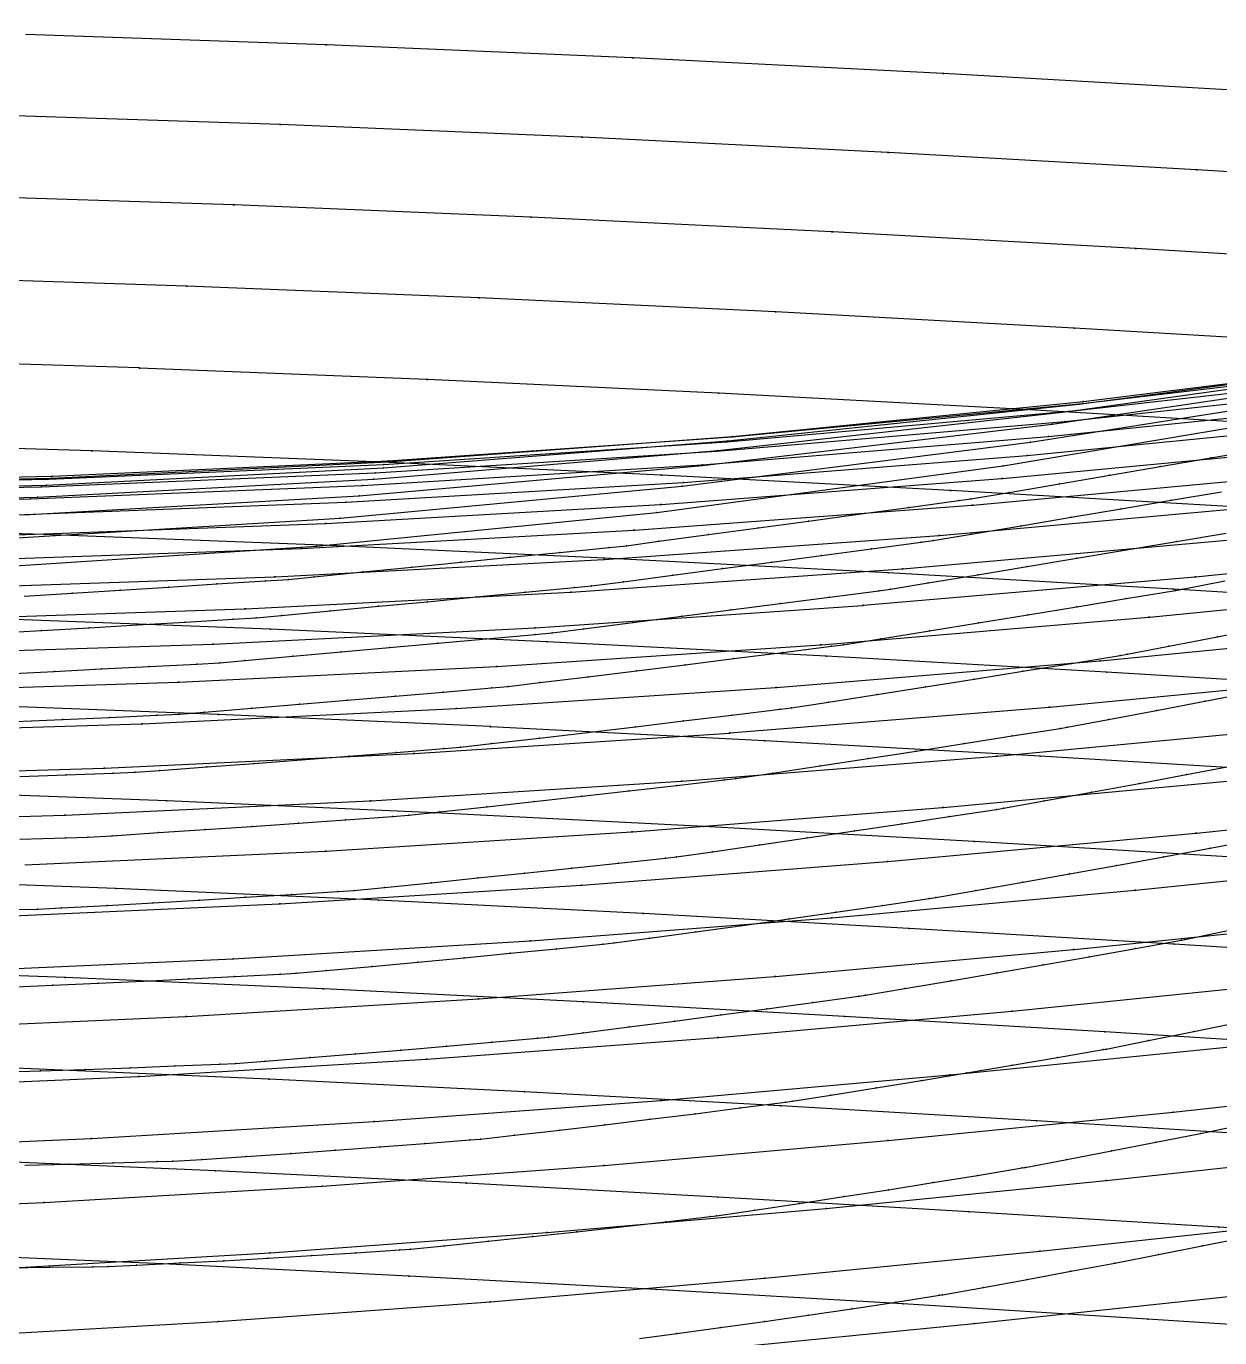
# Model space of a CAD drawing. Extents: x 0 to 4.67, y -4.5 to 1.66.
# Drawn here: x 1.544 to 2.1, y -1.027 to -0.417 of the extents above; entities that cross this region are included whole.
import ezdxf

# ---------------------------------------------------------------- set-up
doc = ezdxf.new("R2010")
doc.units = 0
doc.layers.get('0').update_dxf_attribs({"linetype": 'CONTINUOUS'})

msp = doc.modelspace()

# ---------------------------------------------------------------- linework, layer by layer
at = {"color": 4}
for points in [[(1.52468, -0.66888), (1.67939, -0.65883), (1.83768, -0.64306), (1.99889, -0.62143), (2.16223, -0.59395), (2.32685, -0.56151), (2.49205, -0.52493), (2.65694, -0.48499), (2.82082, -0.44279), (2.98285, -0.39959), (3.14228, -0.35702)], [(1.53486, -0.65517), (1.69038, -0.6457), (1.8495, -0.63082), (2.01154, -0.61043), (2.17573, -0.58452), (2.3412, -0.55393), (2.50726, -0.51944), (2.673, -0.48179), (2.83774, -0.442), (3.00061, -0.40126), (3.16087, -0.36112)], [(1.54313, -0.64425), (1.69924, -0.63531), (1.85898, -0.62127), (2.02165, -0.60203), (2.18647, -0.57758), (2.35258, -0.54872), (2.51929, -0.51617), (2.68567, -0.48064), (2.85105, -0.44309), (3.01454, -0.40466), (3.17542, -0.36678)], [(1.39739, -0.6397), (1.54944, -0.636), (1.70595, -0.62756), (1.86609, -0.6143), (2.02917, -0.59613), (2.19442, -0.57304), (2.36095, -0.54578), (2.52808, -0.51504), (2.69488, -0.48148), (2.86068, -0.44602), (3.02459, -0.40972), (3.18588, -0.37394)], [(1.40152, -0.63382), (1.55375, -0.63032), (1.71045, -0.62234), (1.87078, -0.6098), (2.03406, -0.59262), (2.1995, -0.5708), (2.36623, -0.54503), (2.53355, -0.51596), (2.70056, -0.48424), (2.86655, -0.45071), (3.03065, -0.4164), (3.19214, -0.38258)], [(1.40379, -0.63041), (1.55599, -0.62711), (1.71266, -0.61955), (1.87296, -0.60769), (2.0362, -0.59143), (2.20161, -0.57078), (2.3683, -0.54639), (2.53559, -0.51889), (2.70256, -0.48887), (2.86852, -0.45714), (3.03259, -0.42466), (3.19404, -0.39266)], [(1.40433, -0.62938), (1.5563, -0.62624), (1.71273, -0.61909), (1.87279, -0.60785), (2.03579, -0.59244), (2.20094, -0.57287), (2.36739, -0.54977), (2.53443, -0.52371), (2.70115, -0.49527), (2.86686, -0.46521), (3.03068, -0.43444), (3.19189, -0.40412)], [(1.40317, -0.63059), (1.55472, -0.62762), (1.71072, -0.62083), (1.87033, -0.61017), (2.03288, -0.59556), (2.19758, -0.57699), (2.36356, -0.55507), (2.53014, -0.53036), (2.69639, -0.50338), (2.86164, -0.47486), (3.02501, -0.44567), (3.18577, -0.41691)], [(3.11106, -0.51926), (2.97672, -0.50853), (2.97659, -0.50853), (2.83859, -0.49773), (2.83845, -0.49772), (2.69748, -0.48697), (2.69734, -0.48696), (2.55408, -0.4764), (2.5539, -0.47639), (2.40903, -0.46614), (2.40886, -0.46613), (2.2631, -0.45635), (2.26288, -0.45633), (2.11689, -0.44717), (2.11666, -0.44715), (1.97119, -0.4388), (1.97093, -0.43879), (1.82663, -0.43147), (1.82636, -0.43146), (1.68395, -0.42534), (1.68369, -0.42533), (1.54385, -0.42059)], [(1.40037, -0.63396), (1.55132, -0.63113), (1.70669, -0.62469), (1.86566, -0.61456), (2.02756, -0.60068), (2.19159, -0.58305), (2.35691, -0.56223), (2.52282, -0.53875), (2.68841, -0.51313), (2.853, -0.48604), (3.01571, -0.45832), (3.17583, -0.431)], [(1.39601, -0.63938), (1.54617, -0.63669), (1.70073, -0.63056), (1.85888, -0.62093), (2.01993, -0.60773), (2.18311, -0.59096), (2.34757, -0.57116), (2.51262, -0.54883), (2.67734, -0.52445), (2.84107, -0.49869), (3.00294, -0.47233), (3.16222, -0.44634)], [(3.19637, -0.56346), (3.06825, -0.55328), (3.06816, -0.55327), (2.93585, -0.54288), (2.93572, -0.54287), (2.79981, -0.53241), (2.79968, -0.5324), (2.66083, -0.522), (2.6607, -0.52199), (2.5196, -0.51177), (2.51943, -0.51176), (2.37674, -0.50185), (2.37657, -0.50184), (2.23302, -0.49239), (2.2328, -0.49238), (2.08901, -0.48352), (2.08879, -0.48351), (1.94552, -0.47546), (1.94527, -0.47544), (1.80314, -0.46839), (1.80288, -0.46838), (1.66262, -0.46249), (1.66236, -0.46248), (1.52464, -0.45793)], [(1.53937, -0.64419), (1.69295, -0.63835), (1.85009, -0.62918), (2.01012, -0.61661), (2.17226, -0.60064), (2.33568, -0.58178), (2.49967, -0.56051), (2.66335, -0.5373), (2.82604, -0.51277), (2.98688, -0.48766), (3.14515, -0.46291)], [(1.53122, -0.65377), (1.68346, -0.6482), (1.68365, -0.64819), (1.83943, -0.63941), (1.83967, -0.63939), (1.99826, -0.62735), (1.9985, -0.62733), (2.1592, -0.61203), (2.15945, -0.612), (2.32139, -0.59392), (2.32168, -0.59388), (2.48417, -0.57348), (2.48446, -0.57344), (2.64663, -0.55116), (2.64697, -0.55111), (2.8081, -0.52758), (2.80844, -0.52753), (2.96774, -0.50347), (2.96813, -0.50341), (3.12483, -0.47974)], [(3.15084, -0.59768), (3.02472, -0.5878), (3.02463, -0.58779), (2.89438, -0.57771), (2.89425, -0.5777), (2.76045, -0.56755), (2.76032, -0.56754), (2.62364, -0.55746), (2.62351, -0.55745), (2.4846, -0.54755), (2.48443, -0.54754), (2.34397, -0.53795), (2.3438, -0.53794), (2.20248, -0.5288), (2.20226, -0.52878), (2.06072, -0.52022), (2.0605, -0.52021), (1.91946, -0.51243), (1.9192, -0.51241), (1.77929, -0.50561), (1.77904, -0.5056), (1.64096, -0.49993), (1.6407, -0.49991), (1.50512, -0.49554)], [(1.51035, -0.67822), (1.65987, -0.67312), (1.66006, -0.67311), (1.81304, -0.66498), (1.81328, -0.66496), (1.96904, -0.65377), (1.96927, -0.65375), (2.12709, -0.63953), (2.12733, -0.63951), (2.28638, -0.62264), (2.28667, -0.62261), (2.44624, -0.60352), (2.44653, -0.60349), (2.60579, -0.58263), (2.60613, -0.58258), (2.76438, -0.56058), (2.76471, -0.56053), (2.92116, -0.53811), (2.92154, -0.53805), (3.07544, -0.51609), (3.07582, -0.51604), (3.22646, -0.49544)], [(1.52144, -0.66516), (1.67239, -0.65983), (1.67258, -0.65982), (1.82703, -0.65138), (1.82727, -0.65136), (1.98451, -0.63976), (1.98475, -0.63974), (2.14408, -0.625), (2.14433, -0.62497), (2.3049, -0.60752), (2.30519, -0.60748), (2.46629, -0.58775), (2.46658, -0.58771), (2.62737, -0.56617), (2.62771, -0.56612), (2.78747, -0.54337), (2.78781, -0.54332), (2.94576, -0.52011), (2.94614, -0.52005), (3.10151, -0.49726)], [(1.49808, -0.69288), (1.64604, -0.68798), (1.64623, -0.68797), (1.79762, -0.68013), (1.79786, -0.68012), (1.95199, -0.66932), (1.95223, -0.6693), (2.1084, -0.65557), (2.10864, -0.65554), (2.26604, -0.63924), (2.26632, -0.6392), (2.42423, -0.62072), (2.42452, -0.62069), (2.58213, -0.60049), (2.58246, -0.60045), (2.73906, -0.57914), (2.73939, -0.5791), (2.89421, -0.55742), (2.89459, -0.55737), (3.04688, -0.53619), (3.04726, -0.53613), (3.19634, -0.51631)], [(3.10484, -0.63243), (2.98073, -0.62283), (2.98065, -0.62282), (2.85247, -0.61303), (2.85235, -0.61302), (2.72068, -0.60318), (2.72056, -0.60317), (2.58606, -0.59338), (2.58593, -0.59337), (2.44924, -0.58377), (2.44907, -0.58376), (2.31085, -0.57447), (2.31068, -0.57445), (2.17162, -0.5656), (2.17141, -0.56559), (2.03212, -0.5573), (2.03191, -0.55729), (1.89311, -0.54975), (1.89287, -0.54974), (1.75519, -0.54316), (1.75493, -0.54315), (1.61906, -0.53768), (1.61881, -0.53767), (1.48539, -0.53345)], [(1.48475, -0.70905), (1.63105, -0.70435), (1.63124, -0.70434), (1.78092, -0.69678), (1.78116, -0.69676), (1.93355, -0.68633), (1.93378, -0.68631), (2.0882, -0.67304), (2.08844, -0.67302), (2.24406, -0.65724), (2.24434, -0.65721), (2.40048, -0.6393), (2.40075, -0.63927), (2.55659, -0.61969), (2.55692, -0.61965), (2.71176, -0.59901), (2.71208, -0.59897), (2.86516, -0.578), (2.86553, -0.57795), (3.01611, -0.55749), (3.01649, -0.55744), (3.16388, -0.53834)], [(1.4705, -0.72669), (1.61503, -0.72216), (1.61522, -0.72215), (1.7631, -0.71485), (1.76333, -0.71484), (1.91389, -0.70475), (1.91412, -0.70473), (2.06667, -0.6919), (2.06691, -0.69187), (2.22065, -0.67659), (2.22093, -0.67656), (2.37518, -0.6592), (2.37546, -0.65917), (2.52941, -0.64018), (2.52973, -0.64014), (2.68271, -0.62013), (2.68303, -0.62009), (2.83426, -0.59979), (2.83463, -0.59974), (2.98339, -0.57997), (2.98376, -0.57992), (3.12938, -0.56149)], [(2.14035, -0.60286), (2.00333, -0.59483), (2.00312, -0.59482), (1.8666, -0.58752), (1.86635, -0.58751), (1.73092, -0.58115), (1.73067, -0.58114), (1.59701, -0.57585), (1.59676, -0.57583), (1.46552, -0.57177)], [(1.45544, -0.74579), (1.59812, -0.74143), (1.59831, -0.74142), (1.7443, -0.73435), (1.74452, -0.73434), (1.89316, -0.72457), (1.89339, -0.72456), (2.04399, -0.71213), (2.04422, -0.71211), (2.196, -0.69729), (2.19627, -0.69726), (2.34855, -0.68042), (2.34882, -0.68039), (2.50081, -0.66196), (2.50113, -0.66192), (2.65215, -0.6425), (2.65247, -0.64246), (2.80176, -0.62279), (2.80212, -0.62274), (2.94899, -0.60361), (2.94935, -0.60356), (3.09311, -0.58576)], [(1.4397, -0.7663), (1.58046, -0.76209), (1.58064, -0.76208), (1.72467, -0.75525), (1.72489, -0.75523), (1.87153, -0.74576), (1.87175, -0.74575), (2.02033, -0.7337), (2.02056, -0.73368), (2.17029, -0.7193), (2.17056, -0.71928), (2.32079, -0.70291), (2.32106, -0.70288), (2.471, -0.68498), (2.47132, -0.68494), (2.6203, -0.66609), (2.62062, -0.66605), (2.7679, -0.64696), (2.76826, -0.64691), (2.91315, -0.62838), (2.91351, -0.62833), (3.05533, -0.61112), (3.05569, -0.61108), (3.1937, -0.59585)], [(2.10919, -0.64063), (1.97445, -0.63284), (1.97425, -0.63283), (1.83999, -0.62576), (1.83975, -0.62574), (1.70657, -0.61958), (1.70632, -0.61957), (1.57489, -0.61445), (1.57465, -0.61444), (1.44559, -0.61052)], [(1.54336, -0.68205), (1.56564, -0.68064), (1.58801, -0.67923), (1.61045, -0.6778), (1.63296, -0.67637), (1.65556, -0.67493), (1.66633, -0.67425), (1.67822, -0.67306), (1.70095, -0.6708), (1.72375, -0.66853), (1.74661, -0.66625), (1.76953, -0.66396), (1.79252, -0.66166), (1.81556, -0.65936), (1.8236, -0.65855), (1.83865, -0.65651), (1.8618, -0.65337), (1.88499, -0.65022), (1.90823, -0.64707), (1.93151, -0.6439), (1.95484, -0.64073), (1.9782, -0.63755), (1.98376, -0.63679), (2.0016, -0.63373), (2.02504, -0.62972), (2.0485, -0.6257), (2.072, -0.62167), (2.09552, -0.61763), (2.11906, -0.61359)], [(1.42339, -0.78809), (1.56217, -0.78402), (1.56235, -0.78401), (1.70435, -0.77739), (1.70457, -0.77738), (1.84914, -0.76819), (1.84936, -0.76818), (1.99585, -0.75649), (1.99608, -0.75647), (2.1437, -0.74251), (2.14397, -0.74248), (2.29209, -0.72658), (2.29235, -0.72655), (2.44019, -0.70915), (2.4405, -0.70911), (2.58738, -0.69079), (2.58769, -0.69075), (2.73291, -0.67222), (2.73326, -0.67217), (2.87611, -0.6542), (2.87647, -0.65416), (3.01629, -0.6375), (3.01665, -0.63746), (3.15272, -0.62274)], [(1.52926, -0.69926), (1.55136, -0.698), (1.57355, -0.69672), (1.59582, -0.69543), (1.61816, -0.69413), (1.64058, -0.69281), (1.65126, -0.69219), (1.66306, -0.69107), (1.68562, -0.68893), (1.70824, -0.68678), (1.73093, -0.68462), (1.75367, -0.68244), (1.77648, -0.68026), (1.79934, -0.67806), (1.80732, -0.67729), (1.82225, -0.67532), (1.84522, -0.67228), (1.86823, -0.66923), (1.8913, -0.66617), (1.9144, -0.6631), (1.93754, -0.66001), (1.96073, -0.65691), (1.96624, -0.65618), (1.98395, -0.65319), (2.0072, -0.64926), (2.03048, -0.64531), (2.05379, -0.64136), (2.07713, -0.63739), (2.10049, -0.63341)], [(2.21046, -0.68691), (2.07808, -0.6788), (2.07802, -0.6788), (1.94542, -0.67122), (1.94536, -0.67122), (1.81323, -0.66434), (1.81314, -0.66434), (1.68207, -0.65835), (1.68197, -0.65834), (1.55262, -0.65338), (1.55253, -0.65337), (1.42547, -0.64957)], [(1.53529, -0.71821), (1.55728, -0.71709), (1.57934, -0.71596), (1.60148, -0.71481), (1.6237, -0.71364), (1.63429, -0.71308), (1.64598, -0.71204), (1.66834, -0.71005), (1.69075, -0.70804), (1.71324, -0.70601), (1.73578, -0.70397), (1.75838, -0.70191), (1.78103, -0.69984), (1.78894, -0.69911), (1.80374, -0.69722), (1.8265, -0.69431), (1.84931, -0.69138), (1.87216, -0.68844), (1.89506, -0.68547), (1.91799, -0.68249), (1.94097, -0.6795), (1.94643, -0.67878), (1.96398, -0.67588), (1.98702, -0.67205), (2.01009, -0.6682), (2.03319, -0.66434), (2.05632, -0.66046), (2.07947, -0.65657), (2.10264, -0.65266)], [(1.54355, -0.80716), (1.68347, -0.80074), (1.68369, -0.80073), (1.82615, -0.79181), (1.82636, -0.7918), (1.97071, -0.78045), (1.97093, -0.78043), (2.1164, -0.76687), (2.11666, -0.76684), (2.26262, -0.75138), (2.26288, -0.75135), (2.40855, -0.73442), (2.40886, -0.73438), (2.5536, -0.71657), (2.5539, -0.71653), (2.697, -0.69852), (2.69734, -0.69848), (2.8381, -0.68105), (2.83845, -0.681), (2.97624, -0.66487), (2.97659, -0.66482), (3.11067, -0.65058)], [(1.52434, -0.83149), (1.66215, -0.82525), (1.66236, -0.82524), (1.80267, -0.81658), (1.80288, -0.81657), (1.94505, -0.80555), (1.94527, -0.80553), (2.08854, -0.79234), (2.08879, -0.79231), (2.23254, -0.77727), (2.2328, -0.77724), (2.37627, -0.76077), (2.37657, -0.76073), (2.51912, -0.7434), (2.51943, -0.74336), (2.66036, -0.72586), (2.6607, -0.72581), (2.79933, -0.70889), (2.79968, -0.70884), (2.93538, -0.69319), (2.93572, -0.69315), (3.06778, -0.67936), (3.06816, -0.67932), (3.19598, -0.6677)], [(1.53928, -0.74043), (1.56112, -0.73947), (1.58303, -0.73849), (1.60502, -0.73749), (1.6155, -0.73701), (1.62708, -0.73606), (1.6492, -0.73424), (1.67139, -0.73239), (1.69364, -0.73052), (1.71595, -0.72863), (1.73832, -0.72672), (1.76074, -0.72479), (1.76857, -0.72411), (1.78322, -0.72232), (1.80575, -0.71956), (1.82832, -0.71677), (1.85094, -0.71396), (1.8736, -0.71113), (1.8963, -0.70828), (1.91904, -0.7054), (1.92445, -0.70472), (1.94182, -0.70191), (1.96462, -0.6982), (1.98746, -0.69448), (2.01033, -0.69073), (2.03322, -0.68696), (2.05613, -0.68317), (2.07906, -0.67937), (2.0824, -0.67881), (2.10201, -0.67496)], [(2.17713, -0.72528), (2.04701, -0.71737), (2.04696, -0.71737), (1.91663, -0.70998), (1.91658, -0.70998), (1.78671, -0.70328), (1.78663, -0.70327), (1.6578, -0.69744), (1.65771, -0.69744), (1.53058, -0.6926)], [(1.50483, -0.857), (1.64049, -0.85094), (1.6407, -0.85093), (1.77882, -0.84251), (1.77904, -0.8425), (1.91899, -0.83178), (1.9192, -0.83176), (2.06025, -0.81893), (2.0605, -0.81891), (2.20201, -0.80426), (2.20226, -0.80423), (2.3435, -0.78819), (2.3438, -0.78815), (2.48414, -0.77128), (2.48443, -0.77124), (2.62317, -0.75421), (2.62351, -0.75417), (2.75998, -0.73772), (2.76032, -0.73767), (2.89391, -0.72248), (2.89425, -0.72245), (3.02425, -0.70907), (3.02463, -0.70904), (3.15046, -0.69778)], [(1.54125, -0.76605), (1.56292, -0.76526), (1.58465, -0.76445), (1.59501, -0.76405), (1.60646, -0.76321), (1.62833, -0.76158), (1.65026, -0.75992), (1.67226, -0.75823), (1.69432, -0.75651), (1.71643, -0.75477), (1.7386, -0.75301), (1.74634, -0.75238), (1.76082, -0.75071), (1.78309, -0.74811), (1.8054, -0.74549), (1.82777, -0.74284), (1.85017, -0.74016), (1.87261, -0.73746), (1.89509, -0.73473), (1.90044, -0.73408), (1.91761, -0.73138), (1.94015, -0.72783), (1.96273, -0.72424), (1.98533, -0.72063), (2.00796, -0.717), (2.03062, -0.71334), (2.05329, -0.70965), (2.05658, -0.70911), (2.07598, -0.70537), (2.09868, -0.70098), (2.1214, -0.69656)], [(1.4851, -0.88365), (1.6186, -0.87776), (1.61881, -0.87775), (1.75473, -0.86955), (1.75493, -0.86954), (1.89265, -0.85911), (1.89287, -0.8591), (2.03166, -0.8466), (2.03191, -0.84658), (2.17116, -0.8323), (2.17141, -0.83228), (2.31039, -0.81664), (2.31068, -0.81661), (2.44878, -0.80017), (2.44907, -0.80013), (2.5856, -0.78355), (2.58593, -0.78351), (2.72022, -0.76751), (2.72056, -0.76747), (2.85201, -0.75271), (2.85235, -0.75267), (2.98027, -0.73969), (2.98065, -0.73966), (3.10447, -0.72874)], [(2.14398, -0.76426), (2.01613, -0.75655), (2.01607, -0.75655), (1.88801, -0.74934), (1.88796, -0.74934), (1.76035, -0.74281), (1.76026, -0.7428), (1.63368, -0.73711), (1.63358, -0.73711), (1.50866, -0.7324)], [(1.54126, -0.79519), (1.56272, -0.79458), (1.57295, -0.79428), (1.58425, -0.79356), (1.60585, -0.79214), (1.62751, -0.79069), (1.64923, -0.78921), (1.67101, -0.78769), (1.69285, -0.78614), (1.71474, -0.78456), (1.72238, -0.784), (1.73668, -0.78246), (1.75867, -0.78006), (1.7807, -0.77763), (1.80278, -0.77516), (1.8249, -0.77266), (1.84707, -0.77013), (1.86926, -0.76756), (1.87454, -0.76695), (1.8915, -0.76439), (1.91376, -0.76101), (1.93605, -0.75759), (1.95837, -0.75414), (1.98072, -0.75066), (2.00309, -0.74715), (2.02547, -0.7436), (2.02873, -0.74309), (2.04788, -0.73948), (2.0703, -0.73523), (2.09273, -0.73095), (2.11517, -0.72664)], [(1.53936, -0.82795), (1.54946, -0.82776), (1.5606, -0.82716), (1.5819, -0.82599), (1.60327, -0.82477), (1.62469, -0.82352), (1.64618, -0.82223), (1.66771, -0.8209), (1.6893, -0.81953), (1.69684, -0.81904), (1.71094, -0.81764), (1.73263, -0.81546), (1.75437, -0.81325), (1.77615, -0.81099), (1.79797, -0.80869), (1.81983, -0.80635), (1.84172, -0.80398), (1.84693, -0.8034), (1.86365, -0.80101), (1.88561, -0.79782), (1.9076, -0.7946), (1.92962, -0.79134), (1.95166, -0.78804), (1.97372, -0.7847), (1.9958, -0.78132), (1.99901, -0.78082), (2.0179, -0.77737), (2.04001, -0.7733), (2.06213, -0.76919), (2.08427, -0.76504), (2.10641, -0.76085)], [(2.11108, -0.80386), (1.98547, -0.79633), (1.98542, -0.79633), (1.8596, -0.7893), (1.85955, -0.7893), (1.73418, -0.78292), (1.7341, -0.78292), (1.60973, -0.77737), (1.60964, -0.77737), (1.48691, -0.77278)], [(1.53565, -0.86407), (1.55664, -0.86317), (1.57769, -0.86221), (1.5988, -0.86122), (1.61997, -0.86018), (1.64119, -0.85909), (1.66246, -0.85795), (1.66989, -0.85754), (1.68379, -0.85631), (1.70516, -0.85438), (1.72657, -0.8524), (1.74803, -0.85038), (1.76953, -0.84831), (1.79107, -0.8462), (1.81264, -0.84403), (1.81778, -0.84351), (1.83425, -0.84129), (1.85589, -0.83833), (1.87755, -0.83533), (1.89924, -0.83228), (1.92096, -0.82919), (1.9427, -0.82605), (1.96446, -0.82286), (1.96762, -0.82239), (1.98623, -0.81912), (2.00802, -0.81524), (2.02982, -0.81133), (2.05163, -0.80736), (2.07344, -0.80336), (2.09527, -0.79931), (2.11709, -0.79522)], [(2.20113, -0.85179), (2.07852, -0.84405), (2.07848, -0.84405), (1.95509, -0.8367), (1.95504, -0.8367), (1.83145, -0.82984), (1.8314, -0.82983), (1.70825, -0.82361), (1.70817, -0.82361), (1.58601, -0.8182), (1.58592, -0.8182), (1.46536, -0.81372)], [(1.53022, -0.90371), (1.55095, -0.90305), (1.57172, -0.90233), (1.59256, -0.90156), (1.61345, -0.90074), (1.63439, -0.89987), (1.6417, -0.89954), (1.65538, -0.8985), (1.67641, -0.89685), (1.69749, -0.89514), (1.71862, -0.89338), (1.73978, -0.89156), (1.76098, -0.8897), (1.78221, -0.88777), (1.78727, -0.8873), (1.80348, -0.88528), (1.82478, -0.88258), (1.84611, -0.87983), (1.86746, -0.87702), (1.88884, -0.87416), (1.91023, -0.87124), (1.93165, -0.86828), (1.93476, -0.86784), (1.95308, -0.86477), (1.97453, -0.86112), (1.99599, -0.85743), (2.01745, -0.85368), (2.03893, -0.84988), (2.06041, -0.84603), (2.08189, -0.84213), (2.08341, -0.84185), (2.10337, -0.83773)], [(2.16666, -0.8924), (2.04625, -0.88484), (2.0462, -0.88484), (1.92502, -0.87766), (1.92497, -0.87766), (1.80359, -0.87096), (1.80354, -0.87096), (1.68259, -0.86489), (1.68251, -0.86488), (1.56253, -0.85961), (1.56245, -0.8596), (1.44404, -0.85524)], [(1.46524, -0.91134), (1.59656, -0.90561), (1.59676, -0.9056), (1.73046, -0.89762), (1.73067, -0.89761), (1.86614, -0.88746), (1.86635, -0.88744), (2.00288, -0.87527), (2.00312, -0.87524), (2.1401, -0.86133)], [(1.54364, -0.94688), (1.56413, -0.94641), (1.58467, -0.94588), (1.60526, -0.94529), (1.61245, -0.94507), (1.62591, -0.94423), (1.64659, -0.94288), (1.66732, -0.94147), (1.6881, -0.94), (1.70891, -0.93847), (1.72976, -0.93687), (1.75064, -0.93522), (1.75561, -0.93481), (1.77155, -0.93301), (1.7925, -0.9306), (1.81347, -0.92812), (1.83447, -0.92558), (1.85549, -0.92298), (1.87654, -0.92032), (1.8976, -0.9176), (1.90066, -0.91719), (1.91868, -0.91435), (1.93977, -0.91096), (1.96087, -0.90752), (1.98198, -0.90401), (2.0031, -0.90045), (2.02422, -0.89682), (2.04535, -0.89314), (2.04684, -0.89287), (2.06648, -0.88897), (2.0876, -0.88471), (2.10872, -0.8804)], [(1.44531, -0.94004), (1.57445, -0.93446), (1.57465, -0.93445), (1.70612, -0.92668), (1.70632, -0.92667), (1.83954, -0.91678), (1.83975, -0.91677), (1.974, -0.9049), (1.97425, -0.90488), (2.10895, -0.89131)], [(2.13266, -0.93374), (2.01441, -0.92636), (2.01436, -0.92636), (1.89536, -0.91935), (1.89531, -0.91935), (1.77611, -0.9128), (1.77606, -0.9128), (1.65729, -0.90687), (1.65721, -0.90687), (1.53938, -0.90172)], [(1.42538, -0.96971), (1.55248, -0.96427), (1.55253, -0.96427), (1.68192, -0.95669), (1.68197, -0.95669), (1.81309, -0.94704), (1.81314, -0.94704), (1.94527, -0.93546), (1.94536, -0.93545), (2.07793, -0.92221), (2.07802, -0.9222), (2.21037, -0.90768)], [(1.53487, -0.99471), (1.55505, -0.9945), (1.57529, -0.99423), (1.58235, -0.99411), (1.59557, -0.99349), (1.6159, -0.99248), (1.63627, -0.9914), (1.65668, -0.99025), (1.67713, -0.98902), (1.69762, -0.98773), (1.71814, -0.98637), (1.72302, -0.98603), (1.73869, -0.98448), (1.75927, -0.98238), (1.77988, -0.98021), (1.80051, -0.97797), (1.82117, -0.97566), (1.84184, -0.97327), (1.86254, -0.97082), (1.86555, -0.97046), (1.88325, -0.96787), (1.90397, -0.96477), (1.92471, -0.9616), (1.94546, -0.95837), (1.96621, -0.95506), (1.98696, -0.95169), (2.00772, -0.94825), (2.00919, -0.948), (2.02848, -0.94435), (2.04924, -0.94034), (2.06999, -0.93627), (2.09073, -0.93214), (2.11147, -0.92793)], [(1.53048, -0.99513), (1.65766, -0.98776), (1.65771, -0.98775), (1.78657, -0.97836), (1.78663, -0.97835), (1.91649, -0.96707), (1.91658, -0.96706), (2.04687, -0.95415), (2.04696, -0.95415), (2.17704, -0.94)], [(2.21407, -0.9833), (2.09924, -0.97585), (2.0992, -0.97585), (1.98308, -0.96864), (1.98303, -0.96864), (1.86617, -0.96179), (1.86612, -0.96178), (1.74907, -0.95539), (1.74902, -0.95539), (1.63239, -0.9496), (1.63231, -0.9496), (1.51661, -0.94457)], [(1.50857, -1.02693), (1.63353, -1.01975), (1.63358, -1.01975), (1.76021, -1.01059), (1.76026, -1.01059), (1.88787, -0.99959), (1.88796, -0.99958), (2.01599, -0.987), (2.01607, -0.98699), (2.14389, -0.97321)], [(1.82968, -1.02765), (1.84707, -1.02534), (1.86741, -1.02256), (1.88777, -1.0197), (1.90814, -1.01677), (1.92852, -1.01375), (1.9489, -1.01066), (1.96928, -1.00749), (1.97072, -1.00726), (1.98967, -1.00388), (2.01005, -1.00016), (2.03042, -0.99636), (2.05079, -0.99249), (2.07115, -0.98854), (2.0915, -0.98452), (2.11184, -0.98042)], [(2.179, -1.02585), (2.06625, -1.01857), (2.0662, -1.01856), (1.95219, -1.01152), (1.95214, -1.01152), (1.8374, -1.00483), (1.83735, -1.00482), (1.72242, -0.99858), (1.72237, -0.99858), (1.60785, -0.99292), (1.60777, -0.99292), (1.49417, -0.98801)], [(1.48682, -1.05964), (1.60959, -1.05265), (1.60964, -1.05265), (1.73404, -1.04373), (1.7341, -1.04372), (1.85946, -1.033), (1.85955, -1.03299), (1.98533, -1.02072), (1.98542, -1.02071), (2.11099, -1.00727)]]:
    msp.add_lwpolyline(points, dxfattribs=at)
at = {"color": 2}
for p in [(1.68369, -0.42533, 11.6466), (1.68395, -0.42534, 11.6466), (1.82636, -0.43146, 11.6466), (1.82663, -0.43147, 11.6466), (1.97093, -0.43879, 11.6466), (1.97119, -0.4388, 11.6466), (1.66236, -0.46248, 12.1918), (1.66262, -0.46249, 12.1918), (1.80288, -0.46838, 12.1918), (1.80314, -0.46839, 12.1918), (1.94527, -0.47544, 12.1918), (1.94552, -0.47546, 12.1918), (2.08879, -0.48351, 12.1918), (2.08901, -0.48352, 12.1918), (1.6407, -0.49991, 12.7494), (1.64096, -0.49993, 12.7494), (1.77904, -0.5056, 12.7494), (1.77929, -0.50561, 12.7494), (1.9192, -0.51241, 12.7494), (1.91946, -0.51243, 12.7494), (2.0605, -0.52021, 12.7494), (2.06072, -0.52022, 12.7494), (1.61881, -0.53767, 13.3195), (1.61906, -0.53768, 13.3195), (1.75493, -0.54315, 13.3195), (1.75519, -0.54316, 13.3195), (1.89287, -0.54974, 13.3195), (1.89311, -0.54975, 13.3195), (2.03191, -0.55729, 13.3195), (2.03212, -0.5573, 13.3195), (1.59676, -0.57583, 13.902), (1.59701, -0.57585, 13.902), (1.73067, -0.58114, 13.902), (1.73092, -0.58115, 13.902), (1.86635, -0.58751, 13.902), (1.8666, -0.58752, 13.902), (2.0362, -0.59143, 4.96564), (2.00312, -0.59482, 13.902), (2.00333, -0.59483, 13.902), (2.02917, -0.59613, 4.2868), (2.03288, -0.59556, 5.69436), (2.03406, -0.59262, 4.61999), (2.03579, -0.59244, 5.32377), (2.02165, -0.60203, 3.96609), (2.02756, -0.60068, 6.07741), (1.87033, -0.61017, 5.69436), (1.87078, -0.6098, 4.61999), (1.87279, -0.60785, 5.32377), (1.87296, -0.60769, 4.96564), (2.01154, -0.61043, 3.65784), (2.01993, -0.60773, 6.47294), (1.57465, -0.61444, 14.497), (1.57489, -0.61445, 14.497), (1.86566, -0.61456, 6.07741), (1.86609, -0.6143, 4.2868), (2.01012, -0.61661, 6.88094), (1.70632, -0.61957, 14.497), (1.70657, -0.61958, 14.497), (1.71045, -0.62234, 4.61999), (1.71072, -0.62083, 5.69436), (1.71266, -0.61955, 4.96564), (1.71273, -0.61909, 5.32377), (1.85888, -0.62093, 6.47294), (1.85898, -0.62127, 3.96609), (1.99889, -0.62143, 3.36206), (2.072, -0.62167, 3.07874), (2.09552, -0.61763, 3.07874), (1.55472, -0.62762, 5.69436), (1.55599, -0.62711, 4.96564), (1.5563, -0.62624, 5.32377), (1.70595, -0.62756, 4.2868), (1.70669, -0.62469, 6.07741), (1.83975, -0.62574, 14.497), (1.83999, -0.62576, 14.497), (1.99826, -0.62735, 7.3014), (1.9985, -0.62733, 7.3014), (2.0485, -0.6257, 3.07874), (1.55132, -0.63113, 6.07741), (1.55375, -0.63032, 4.61999), (1.70073, -0.63056, 6.47294), (1.8495, -0.63082, 3.65784), (1.85009, -0.62918, 6.88094), (1.97425, -0.63283, 14.497), (1.97445, -0.63284, 14.497), (2.0016, -0.63373, 3.07874), (2.02504, -0.62972, 3.07874), (1.54617, -0.63669, 6.47294), (1.54944, -0.636, 4.2868), (1.69295, -0.63835, 6.88094), (1.69924, -0.63531, 3.96609), (1.83943, -0.63941, 7.3014), (1.83967, -0.63939, 7.3014), (1.95484, -0.64073, 3.07874), (1.9782, -0.63755, 3.07874), (1.98376, -0.63679, 3.07874), (1.98451, -0.63976, 7.73433), (1.98475, -0.63974, 7.73433), (2.07713, -0.63739, 2.8079), (1.69038, -0.6457, 3.65784), (1.83768, -0.64306, 3.36206), (1.90823, -0.64707, 3.07874), (1.93151, -0.6439, 3.07874), (2.03048, -0.64531, 2.8079), (2.05379, -0.64136, 2.8079), (1.68346, -0.6482, 7.3014), (1.68365, -0.64819, 7.3014), (1.82703, -0.65138, 7.73433), (1.82727, -0.65136, 7.73433), (1.88499, -0.65022, 3.07874), (1.98395, -0.65319, 2.8079), (2.0072, -0.64926, 2.8079), (1.55253, -0.65337, 15.1045), (1.55262, -0.65338, 15.1045), (1.67939, -0.65883, 3.36206), (1.68197, -0.65834, 15.1045), (1.68207, -0.65835, 15.1045), (1.81556, -0.65936, 3.07874), (1.8236, -0.65855, 3.07874), (1.83865, -0.65651, 3.07874), (1.8618, -0.65337, 3.07874), (1.96073, -0.65691, 2.8079), (1.96624, -0.65618, 2.8079), (1.96904, -0.65377, 8.17973), (1.96927, -0.65375, 8.17973), (2.07947, -0.65657, 2.54952), (1.67239, -0.65983, 7.73433), (1.67258, -0.65982, 7.73433), (1.76953, -0.66396, 3.07874), (1.79252, -0.66166, 3.07874), (1.81304, -0.66498, 8.17973), (1.81314, -0.66434, 15.1045), (1.81323, -0.66434, 15.1045), (1.81328, -0.66496, 8.17973), (1.9144, -0.6631, 2.8079), (1.93754, -0.66001, 2.8079), (2.03319, -0.66434, 2.54952), (2.05632, -0.66046, 2.54952), (1.70095, -0.6708, 3.07874), (1.72375, -0.66853, 3.07874), (1.74661, -0.66625, 3.07874), (1.86823, -0.66923, 2.8079), (1.8913, -0.66617, 2.8079), (1.94536, -0.67122, 15.1045), (1.94542, -0.67122, 15.1045), (1.95199, -0.66932, 8.6376), (1.95223, -0.6693, 8.6376), (2.01009, -0.6682, 2.54952), (1.63296, -0.67637, 3.07874), (1.65556, -0.67493, 3.07874), (1.65987, -0.67312, 8.17973), (1.66006, -0.67311, 8.17973), (1.66633, -0.67425, 3.07874), (1.67822, -0.67306, 3.07874), (1.80732, -0.67729, 2.8079), (1.82225, -0.67532, 2.8079), (1.84522, -0.67228, 2.8079), (1.96398, -0.67588, 2.54952), (1.98702, -0.67205, 2.54952), (2.0882, -0.67304, 9.10793), (2.08844, -0.67302, 9.10793), (1.56564, -0.68064, 3.07874), (1.58801, -0.67923, 3.07874), (1.61045, -0.6778, 3.07874), (1.75367, -0.68244, 2.8079), (1.77648, -0.68026, 2.8079), (1.79762, -0.68013, 8.6376), (1.79786, -0.68012, 8.6376), (1.79934, -0.67806, 2.8079), (1.91799, -0.68249, 2.54952), (1.94097, -0.6795, 2.54952), (1.94643, -0.67878, 2.54952), (2.05613, -0.68317, 2.30361), (2.07802, -0.6788, 15.1045), (2.07808, -0.6788, 15.1045), (2.07906, -0.67937, 2.30361), (2.0824, -0.67881, 2.30361), (1.64604, -0.68798, 8.6376), (1.64623, -0.68797, 8.6376), (1.68562, -0.68893, 2.8079), (1.70824, -0.68678, 2.8079), (1.73093, -0.68462, 2.8079), (1.87216, -0.68844, 2.54952), (1.89506, -0.68547, 2.54952), (1.93355, -0.68633, 9.10793), (1.93378, -0.68631, 9.10793), (2.03322, -0.68696, 2.30361), (1.59582, -0.69543, 2.8079), (1.61816, -0.69413, 2.8079), (1.64058, -0.69281, 2.8079), (1.65126, -0.69219, 2.8079), (1.66306, -0.69107, 2.8079), (1.8265, -0.69431, 2.54952), (1.84931, -0.69138, 2.54952), (1.98746, -0.69448, 2.30361), (2.01033, -0.69073, 2.30361), (2.06667, -0.6919, 9.59074), (2.06691, -0.69187, 9.59074), (1.55136, -0.698, 2.8079), (1.57355, -0.69672, 2.8079), (1.65771, -0.69744, 15.7245), (1.6578, -0.69744, 15.7245), (1.75838, -0.70191, 2.54952), (1.78092, -0.69678, 9.10793), (1.78103, -0.69984, 2.54952), (1.78116, -0.69676, 9.10793), (1.78894, -0.69911, 2.54952), (1.80374, -0.69722, 2.54952), (1.94182, -0.70191, 2.30361), (1.96462, -0.6982, 2.30361), (2.09868, -0.70098, 2.07017), (1.63105, -0.70435, 9.10793), (1.63124, -0.70434, 9.10793), (1.69075, -0.70804, 2.54952), (1.71324, -0.70601, 2.54952), (1.73578, -0.70397, 2.54952), (1.78663, -0.70327, 15.7245), (1.78671, -0.70328, 15.7245), (1.91389, -0.70475, 9.59074), (1.91412, -0.70473, 9.59074), (1.91904, -0.7054, 2.30361), (1.92445, -0.70472, 2.30361), (2.07598, -0.70537, 2.07017), (1.6237, -0.71364, 2.54952), (1.63429, -0.71308, 2.54952), (1.64598, -0.71204, 2.54952), (1.66834, -0.71005, 2.54952), (1.85094, -0.71396, 2.30361), (1.8736, -0.71113, 2.30361), (1.8963, -0.70828, 2.30361), (1.91658, -0.70998, 15.7245), (1.91663, -0.70998, 15.7245), (2.03062, -0.71334, 2.07017), (2.04399, -0.71213, 10.086), (2.04422, -0.71211, 10.086), (2.05329, -0.70965, 2.07017), (2.05658, -0.70911, 2.07017), (1.55728, -0.71709, 2.54952), (1.57934, -0.71596, 2.54952), (1.60148, -0.71481, 2.54952), (1.7631, -0.71485, 9.59074), (1.76333, -0.71484, 9.59074), (1.80575, -0.71956, 2.30361), (1.82832, -0.71677, 2.30361), (2.00796, -0.717, 2.07017), (2.04696, -0.71737, 15.7245), (2.04701, -0.71737, 15.7245), (1.61503, -0.72216, 9.59074), (1.61522, -0.72215, 9.59074), (1.76074, -0.72479, 2.30361), (1.76857, -0.72411, 2.30361), (1.78322, -0.72232, 2.30361), (1.89316, -0.72457, 10.086), (1.89339, -0.72456, 10.086), (1.96273, -0.72424, 2.07017), (1.98533, -0.72063, 2.07017), (1.67139, -0.73239, 2.30361), (1.69364, -0.73052, 2.30361), (1.71595, -0.72863, 2.30361), (1.73832, -0.72672, 2.30361), (1.91761, -0.73138, 2.07017), (1.94015, -0.72783, 2.07017), (2.09273, -0.73095, 1.8492), (1.58303, -0.73849, 2.30361), (1.60502, -0.73749, 2.30361), (1.6155, -0.73701, 2.30361), (1.62708, -0.73606, 2.30361), (1.63358, -0.73711, 16.3569), (1.63368, -0.73711, 16.3569), (1.6492, -0.73424, 2.30361), (1.7443, -0.73435, 10.086), (1.74452, -0.73434, 10.086), (1.87261, -0.73746, 2.07017), (1.89509, -0.73473, 2.07017), (1.90044, -0.73408, 2.07017), (2.02033, -0.7337, 10.5937), (2.02056, -0.73368, 10.5937), (2.0703, -0.73523, 1.8492), (1.56112, -0.73947, 2.30361), (1.59812, -0.74143, 10.086), (1.59831, -0.74142, 10.086), (1.76026, -0.7428, 16.3569), (1.76035, -0.74281, 16.3569), (1.82777, -0.74284, 2.07017), (1.85017, -0.74016, 2.07017), (2.02547, -0.7436, 1.8492), (2.02873, -0.74309, 1.8492), (2.04788, -0.73948, 1.8492), (1.76082, -0.75071, 2.07017), (1.78309, -0.74811, 2.07017), (1.8054, -0.74549, 2.07017), (1.87153, -0.74576, 10.5937), (1.87175, -0.74575, 10.5937), (1.88796, -0.74934, 16.3569), (1.88801, -0.74934, 16.3569), (1.98072, -0.75066, 1.8492), (2.00309, -0.74715, 1.8492), (1.69432, -0.75651, 2.07017), (1.71643, -0.75477, 2.07017), (1.72467, -0.75525, 10.5937), (1.72489, -0.75523, 10.5937), (1.7386, -0.75301, 2.07017), (1.74634, -0.75238, 2.07017), (1.95837, -0.75414, 1.8492), (1.99585, -0.75649, 11.114), (1.99608, -0.75647, 11.114), (2.01607, -0.75655, 16.3569), (2.01613, -0.75655, 16.3569), (1.58046, -0.76209, 10.5937), (1.58064, -0.76208, 10.5937), (1.62833, -0.76158, 2.07017), (1.65026, -0.75992, 2.07017), (1.67226, -0.75823, 2.07017), (1.91376, -0.76101, 1.8492), (1.93605, -0.75759, 1.8492), (1.56292, -0.76526, 2.07017), (1.58465, -0.76445, 2.07017), (1.59501, -0.76405, 2.07017), (1.60646, -0.76321, 2.07017), (1.84914, -0.76819, 11.114), (1.84936, -0.76818, 11.114), (1.86926, -0.76756, 1.8492), (1.87454, -0.76695, 1.8492), (1.8915, -0.76439, 1.8492), (2.06213, -0.76919, 1.6407), (2.08427, -0.76504, 1.6407), (1.80278, -0.77516, 1.8492), (1.8249, -0.77266, 1.8492), (1.84707, -0.77013, 1.8492), (2.04001, -0.7733, 1.6407), (1.60964, -0.77737, 17.0018), (1.60973, -0.77737, 17.0018), (1.70435, -0.77739, 11.114), (1.70457, -0.77738, 11.114), (1.75867, -0.78006, 1.8492), (1.7807, -0.77763, 1.8492), (1.97071, -0.78045, 11.6466), (1.97093, -0.78043, 11.6466), (1.9958, -0.78132, 1.6407), (1.99901, -0.78082, 1.6407), (2.0179, -0.77737, 1.6407), (1.56217, -0.78402, 11.114), (1.56235, -0.78401, 11.114), (1.69285, -0.78614, 1.8492), (1.71474, -0.78456, 1.8492), (1.72238, -0.784, 1.8492), (1.7341, -0.78292, 17.0018), (1.73418, -0.78292, 17.0018), (1.73668, -0.78246, 1.8492), (1.97372, -0.7847, 1.6407), (1.58425, -0.79356, 1.8492), (1.60585, -0.79214, 1.8492), (1.62751, -0.79069, 1.8492), (1.64923, -0.78921, 1.8492), (1.67101, -0.78769, 1.8492), (1.82615, -0.79181, 11.6466), (1.82636, -0.7918, 11.6466), (1.85955, -0.7893, 17.0018), (1.8596, -0.7893, 17.0018), (1.92962, -0.79134, 1.6407), (1.95166, -0.78804, 1.6407), (2.08854, -0.79234, 12.1918), (2.08879, -0.79231, 12.1918), (1.56272, -0.79458, 1.8492), (1.57295, -0.79428, 1.8492), (1.88561, -0.79782, 1.6407), (1.9076, -0.7946, 1.6407), (1.98542, -0.79633, 17.0018), (1.98547, -0.79633, 17.0018), (2.09527, -0.79931, 1.44466), (1.68347, -0.80074, 11.6466), (1.68369, -0.80073, 11.6466), (1.84172, -0.80398, 1.6407), (1.84693, -0.8034, 1.6407), (1.86365, -0.80101, 1.6407), (1.94505, -0.80555, 12.1918), (1.94527, -0.80553, 12.1918), (2.07344, -0.80336, 1.44466), (1.77615, -0.81099, 1.6407), (1.79797, -0.80869, 1.6407), (1.81983, -0.80635, 1.6407), (2.02982, -0.81133, 1.44466), (2.05163, -0.80736, 1.44466), (1.71094, -0.81764, 1.6407), (1.73263, -0.81546, 1.6407), (1.75437, -0.81325, 1.6407), (1.80267, -0.81658, 12.1918), (1.80288, -0.81657, 12.1918), (2.00802, -0.81524, 1.44466), (1.58592, -0.8182, 17.6592), (1.58601, -0.8182, 17.6592), (1.62469, -0.82352, 1.6407), (1.64618, -0.82223, 1.6407), (1.66771, -0.8209, 1.6407), (1.6893, -0.81953, 1.6407), (1.69684, -0.81904, 1.6407), (1.70817, -0.82361, 17.6592), (1.70825, -0.82361, 17.6592), (1.96446, -0.82286, 1.44466), (1.96762, -0.82239, 1.44466), (1.98623, -0.81912, 1.44466), (2.06025, -0.81893, 12.7494), (2.0605, -0.81891, 12.7494), (1.54946, -0.82776, 1.6407), (1.5606, -0.82716, 1.6407), (1.5819, -0.82599, 1.6407), (1.60327, -0.82477, 1.6407), (1.66215, -0.82525, 12.1918), (1.66236, -0.82524, 12.1918), (1.8314, -0.82983, 17.6592), (1.83145, -0.82984, 17.6592), (1.92096, -0.82919, 1.44466), (1.9427, -0.82605, 1.44466), (1.87755, -0.83533, 1.44466), (1.89924, -0.83228, 1.44466), (1.91899, -0.83178, 12.7494), (1.9192, -0.83176, 12.7494), (1.77882, -0.84251, 12.7494), (1.77904, -0.8425, 12.7494), (1.83425, -0.84129, 1.44466), (1.85589, -0.83833, 1.44466), (1.95504, -0.8367, 17.6592), (1.95509, -0.8367, 17.6592), (2.08189, -0.84213, 1.26109), (2.08341, -0.84185, 1.26109), (1.76953, -0.84831, 1.44466), (1.79107, -0.8462, 1.44466), (1.81264, -0.84403, 1.44466), (1.81778, -0.84351, 1.44466), (2.03166, -0.8466, 13.3195), (2.03191, -0.84658, 13.3195), (2.06041, -0.84603, 1.26109), (2.07848, -0.84405, 17.6592), (2.07852, -0.84405, 17.6592), (1.64049, -0.85094, 12.7494), (1.6407, -0.85093, 12.7494), (1.70516, -0.85438, 1.44466), (1.72657, -0.8524, 1.44466), (1.74803, -0.85038, 1.44466), (2.01745, -0.85368, 1.26109), (2.03893, -0.84988, 1.26109), (1.56245, -0.8596, 18.329), (1.56253, -0.85961, 18.329), (1.61997, -0.86018, 1.44466), (1.64119, -0.85909, 1.44466), (1.66246, -0.85795, 1.44466), (1.66989, -0.85754, 1.44466), (1.68379, -0.85631, 1.44466), (1.89265, -0.85911, 13.3195), (1.89287, -0.8591, 13.3195), (1.99599, -0.85743, 1.26109), (1.55664, -0.86317, 1.44466), (1.57769, -0.86221, 1.44466), (1.5988, -0.86122, 1.44466), (1.68251, -0.86488, 18.329), (1.68259, -0.86489, 18.329), (1.95308, -0.86477, 1.26109), (1.97453, -0.86112, 1.26109), (1.75473, -0.86955, 13.3195), (1.75493, -0.86954, 13.3195), (1.80354, -0.87096, 18.329), (1.80359, -0.87096, 18.329), (1.91023, -0.87124, 1.26109), (1.93165, -0.86828, 1.26109), (1.93476, -0.86784, 1.26109), (1.6186, -0.87776, 13.3195), (1.61881, -0.87775, 13.3195), (1.86746, -0.87702, 1.26109), (1.88884, -0.87416, 1.26109), (1.92497, -0.87766, 18.329), (1.92502, -0.87766, 18.329), (2.00288, -0.87527, 13.902), (2.00312, -0.87524, 13.902), (1.80348, -0.88528, 1.26109), (1.82478, -0.88258, 1.26109), (1.84611, -0.87983, 1.26109), (2.0462, -0.88484, 18.329), (2.04625, -0.88484, 18.329), (2.0876, -0.88471, 1.08999), (1.76098, -0.8897, 1.26109), (1.78221, -0.88777, 1.26109), (1.78727, -0.8873, 1.26109), (1.86614, -0.88746, 13.902), (1.86635, -0.88744, 13.902), (2.06648, -0.88897, 1.08999), (1.67641, -0.89685, 1.26109), (1.69749, -0.89514, 1.26109), (1.71862, -0.89338, 1.26109), (1.73978, -0.89156, 1.26109), (2.02422, -0.89682, 1.08999), (2.04535, -0.89314, 1.08999), (2.04684, -0.89287, 1.08999), (1.55095, -0.90305, 1.26109), (1.57172, -0.90233, 1.26109), (1.59256, -0.90156, 1.26109), (1.61345, -0.90074, 1.26109), (1.63439, -0.89987, 1.26109), (1.6417, -0.89954, 1.26109), (1.65538, -0.8985, 1.26109), (1.73046, -0.89762, 13.902), (1.73067, -0.89761, 13.902), (2.0031, -0.90045, 1.08999), (1.59656, -0.90561, 13.902), (1.59676, -0.9056, 13.902), (1.65721, -0.90687, 19.0113), (1.65729, -0.90687, 19.0113), (1.96087, -0.90752, 1.08999), (1.974, -0.9049, 14.497), (1.97425, -0.90488, 14.497), (1.98198, -0.90401, 1.08999), (1.77606, -0.9128, 19.0113), (1.77611, -0.9128, 19.0113), (1.91868, -0.91435, 1.08999), (1.93977, -0.91096, 1.08999), (1.83954, -0.91678, 14.497), (1.83975, -0.91677, 14.497), (1.87654, -0.92032, 1.08999), (1.89531, -0.91935, 19.0113), (1.89536, -0.91935, 19.0113), (1.8976, -0.9176, 1.08999), (1.90066, -0.91719, 1.08999), (1.70612, -0.92668, 14.497), (1.70632, -0.92667, 14.497), (1.83447, -0.92558, 1.08999), (1.85549, -0.92298, 1.08999), (2.01436, -0.92636, 19.0113), (2.01441, -0.92636, 19.0113), (2.07793, -0.92221, 15.1045), (2.07802, -0.9222, 15.1045), (1.77155, -0.93301, 1.08999), (1.7925, -0.9306, 1.08999), (1.81347, -0.92812, 1.08999), (2.09073, -0.93214, 0.93136), (1.57445, -0.93446, 14.497), (1.57465, -0.93445, 14.497), (1.6881, -0.94, 1.08999), (1.70891, -0.93847, 1.08999), (1.72976, -0.93687, 1.08999), (1.75064, -0.93522, 1.08999), (1.75561, -0.93481, 1.08999), (1.94527, -0.93546, 15.1045), (1.94536, -0.93545, 15.1045), (2.06999, -0.93627, 0.93136), (1.58467, -0.94588, 1.08999), (1.60526, -0.94529, 1.08999), (1.61245, -0.94507, 1.08999), (1.62591, -0.94423, 1.08999), (1.64659, -0.94288, 1.08999), (1.66732, -0.94147, 1.08999), (2.02848, -0.94435, 0.93136), (2.04924, -0.94034, 0.93136), (1.56413, -0.94641, 1.08999), (1.63231, -0.9496, 19.706), (1.63239, -0.9496, 19.706), (1.81309, -0.94704, 15.1045), (1.81314, -0.94704, 15.1045), (1.98696, -0.95169, 0.93136), (2.00772, -0.94825, 0.93136), (2.00919, -0.948, 0.93136), (1.68192, -0.95669, 15.1045), (1.68197, -0.95669, 15.1045), (1.74902, -0.95539, 19.706), (1.74907, -0.95539, 19.706), (1.94546, -0.95837, 0.93136), (1.96621, -0.95506, 0.93136), (2.04687, -0.95415, 15.7245), (2.04696, -0.95415, 15.7245), (1.55248, -0.96427, 15.1045), (1.55253, -0.96427, 15.1045), (1.86612, -0.96178, 19.706), (1.86617, -0.96179, 19.706), (1.92471, -0.9616, 0.93136), (1.86555, -0.97046, 0.93136), (1.88325, -0.96787, 0.93136), (1.90397, -0.96477, 0.93136), (1.91649, -0.96707, 15.7245), (1.91658, -0.96706, 15.7245), (1.98303, -0.96864, 19.706), (1.98308, -0.96864, 19.706), (1.82117, -0.97566, 0.93136), (1.84184, -0.97327, 0.93136), (1.86254, -0.97082, 0.93136), (2.0992, -0.97585, 19.706), (2.09924, -0.97585, 19.706), (1.75927, -0.98238, 0.93136), (1.77988, -0.98021, 0.93136), (1.78657, -0.97836, 15.7245), (1.78663, -0.97835, 15.7245), (1.80051, -0.97797, 0.93136), (1.65766, -0.98776, 15.7245), (1.65771, -0.98775, 15.7245), (1.67713, -0.98902, 0.93136), (1.69762, -0.98773, 0.93136), (1.71814, -0.98637, 0.93136), (1.72302, -0.98603, 0.93136), (1.73869, -0.98448, 0.93136), (2.01599, -0.987, 16.3569), (2.01607, -0.98699, 16.3569), (2.07115, -0.98854, 0.7852), (2.0915, -0.98452, 0.7852), (1.55505, -0.9945, 0.93136), (1.57529, -0.99423, 0.93136), (1.58235, -0.99411, 0.93136), (1.59557, -0.99349, 0.93136), (1.60777, -0.99292, 20.4133), (1.60785, -0.99292, 20.4133), (1.6159, -0.99248, 0.93136), (1.63627, -0.9914, 0.93136), (1.65668, -0.99025, 0.93136), (2.05079, -0.99249, 0.7852), (1.72237, -0.99858, 20.4133), (1.72242, -0.99858, 20.4133), (1.88787, -0.99959, 16.3569), (1.88796, -0.99958, 16.3569), (2.01005, -1.00016, 0.7852), (2.03042, -0.99636, 0.7852), (1.83735, -1.00482, 20.4133), (1.8374, -1.00483, 20.4133), (1.97072, -1.00726, 0.7852), (1.98967, -1.00388, 0.7852), (1.76021, -1.01059, 16.3569), (1.76026, -1.01059, 16.3569), (1.9489, -1.01066, 0.7852), (1.95214, -1.01152, 20.4133), (1.95219, -1.01152, 20.4133), (1.96928, -1.00749, 0.7852), (1.90814, -1.01677, 0.7852), (1.92852, -1.01375, 0.7852), (2.0662, -1.01856, 20.4133), (2.06625, -1.01857, 20.4133), (1.63353, -1.01975, 16.3569), (1.63358, -1.01975, 16.3569), (1.84707, -1.02534, 0.7852), (1.86741, -1.02256, 0.7852), (1.88777, -1.0197, 0.7852), (1.98533, -1.02072, 17.0018), (1.98542, -1.02071, 17.0018)]:
    msp.add_point(p, dxfattribs=at)

doc.saveas('drawing.dxf')
